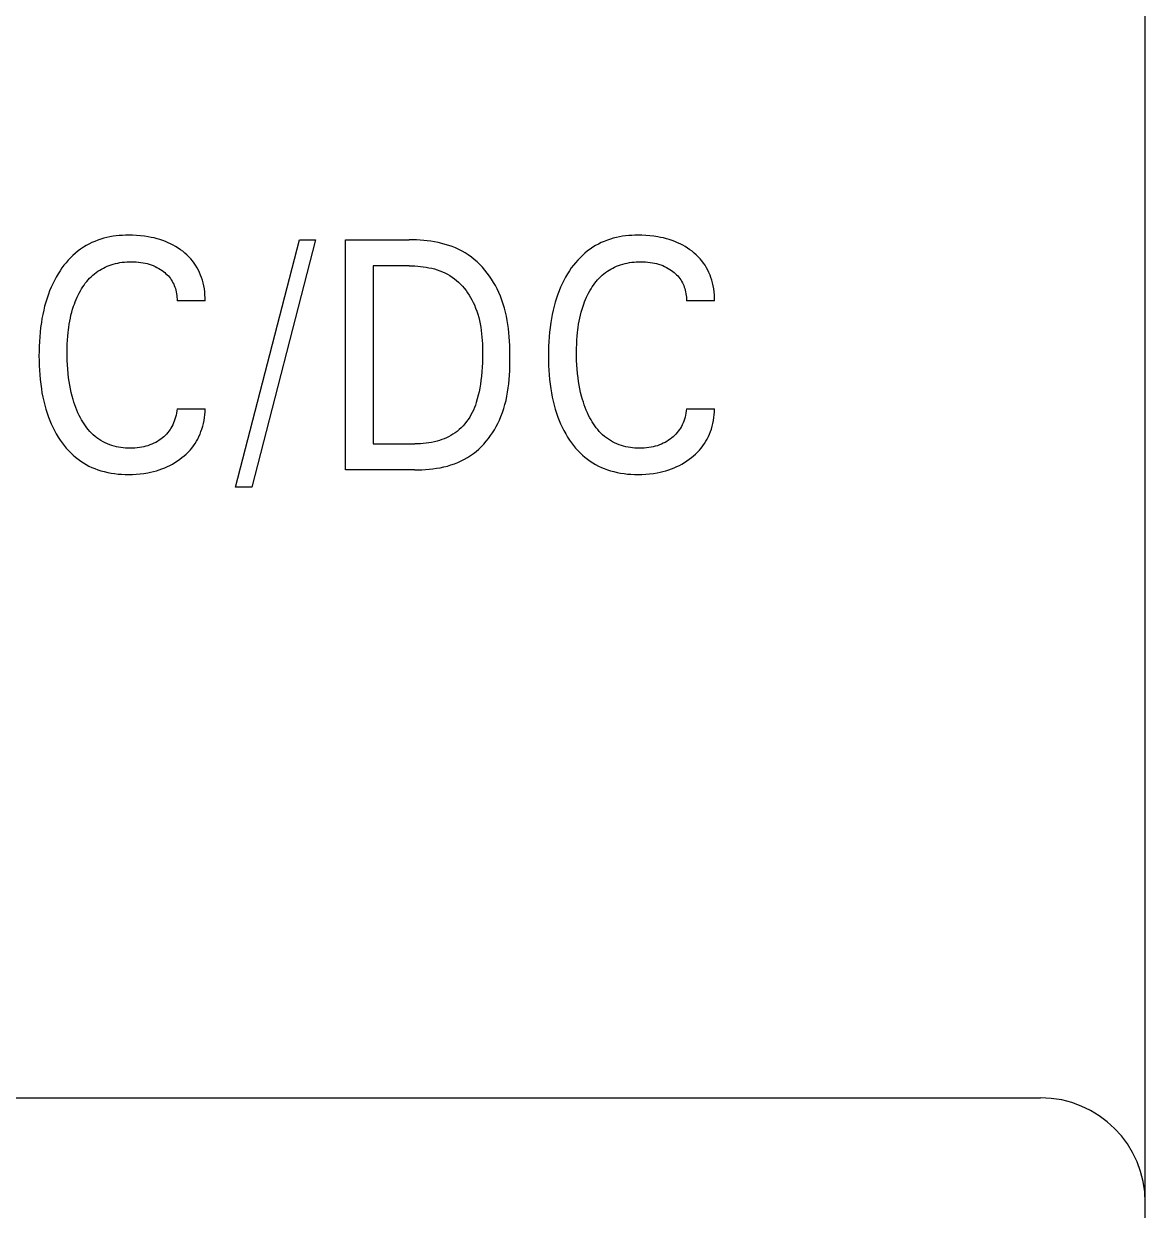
# Model space of a CAD drawing. Extents: x 0 to 420, y 0 to 297.
# Drawn here: x 193.85 to 204.56, y 224.89 to 236.23 of the extents above; entities that cross this region are included whole.
import ezdxf

# ---------------------------------------------------------------- set-up
doc = ezdxf.new("R2010")
doc.units = 0
doc.header["$LTSCALE"] = 23.1
doc.layers.add('10000_FRONT', color=7, linetype='CONTINUOUS')

msp = doc.modelspace()

# ---------------------------------------------------------------- linework, layer by layer
at = {"layer": '10000_FRONT', "color": 7, "linetype": 'CONTINUOUS'}
for p, q in [((204.56, 159.468), (204.56, 247.468)), ((194.554, 234.164), (194.525, 234.153)), ((194.583, 234.174), (194.554, 234.164)), ((194.611, 234.183), (194.583, 234.174)), ((194.64, 234.19), (194.611, 234.183)), ((194.669, 234.196), (194.64, 234.19)), ((194.699, 234.201), (194.669, 234.196)), ((194.728, 234.205), (194.699, 234.201)), ((194.758, 234.208), (194.728, 234.205)), ((194.788, 234.21), (194.758, 234.208)), ((194.818, 234.212), (194.788, 234.21)), ((194.847, 234.212), (194.818, 234.212)), ((194.885, 234.212), (194.847, 234.212)), ((194.923, 234.21), (194.885, 234.212)), ((194.96, 234.207), (194.923, 234.21)), ((194.998, 234.202), (194.96, 234.207)), ((195.035, 234.197), (194.998, 234.202)), ((195.063, 234.191), (195.035, 234.197)), ((195.091, 234.185), (195.063, 234.191)), ((195.119, 234.178), (195.091, 234.185)), ((195.146, 234.17), (195.119, 234.178)), ((195.173, 234.161), (195.146, 234.17)), ((195.2, 234.15), (195.173, 234.161)), ((195.87, 231.803), (196.479, 234.168)), ((196.634, 234.168), (196.025, 231.803)), ((196.479, 234.168), (196.634, 234.168)), ((196.921, 231.968), (196.921, 234.168)), ((196.921, 234.168), (197.528, 234.168)), ((197.562, 234.168), (197.528, 234.168)), ((197.597, 234.167), (197.562, 234.168)), ((197.632, 234.165), (197.597, 234.167)), ((197.667, 234.162), (197.632, 234.165)), ((197.701, 234.159), (197.667, 234.162)), ((197.736, 234.154), (197.701, 234.159)), ((199.421, 234.164), (199.392, 234.153)), ((199.45, 234.174), (199.421, 234.164)), ((199.478, 234.183), (199.45, 234.174)), ((199.507, 234.19), (199.478, 234.183)), ((199.537, 234.196), (199.507, 234.19)), ((199.566, 234.201), (199.537, 234.196)), ((199.595, 234.205), (199.566, 234.201)), ((199.625, 234.208), (199.595, 234.205)), ((199.655, 234.21), (199.625, 234.208)), ((199.685, 234.212), (199.655, 234.21)), ((199.714, 234.212), (199.685, 234.212)), ((199.752, 234.212), (199.714, 234.212)), ((199.79, 234.21), (199.752, 234.212)), ((199.827, 234.207), (199.79, 234.21)), ((199.865, 234.202), (199.827, 234.207)), ((199.902, 234.197), (199.865, 234.202)), ((199.93, 234.191), (199.902, 234.197)), ((199.958, 234.185), (199.93, 234.191)), ((199.986, 234.178), (199.958, 234.185)), ((200.013, 234.17), (199.986, 234.178)), ((200.04, 234.161), (200.013, 234.17)), ((200.067, 234.15), (200.04, 234.161)), ((194.364, 234.061), (194.34, 234.041)), ((194.389, 234.079), (194.364, 234.061)), ((194.415, 234.096), (194.389, 234.079)), ((194.441, 234.112), (194.415, 234.096)), ((194.469, 234.127), (194.441, 234.112)), ((194.496, 234.141), (194.469, 234.127)), ((194.525, 234.153), (194.496, 234.141)), ((195.225, 234.14), (195.2, 234.15)), ((195.249, 234.128), (195.225, 234.14)), ((195.273, 234.116), (195.249, 234.128)), ((195.297, 234.103), (195.273, 234.116)), ((195.32, 234.089), (195.297, 234.103)), ((195.342, 234.073), (195.32, 234.089)), ((195.364, 234.058), (195.342, 234.073)), ((195.384, 234.041), (195.364, 234.058)), ((197.771, 234.148), (197.736, 234.154)), ((197.805, 234.141), (197.771, 234.148)), ((197.839, 234.133), (197.805, 234.141)), ((197.873, 234.124), (197.839, 234.133)), ((197.906, 234.114), (197.873, 234.124)), ((197.939, 234.103), (197.906, 234.114)), ((197.971, 234.09), (197.939, 234.103)), ((198.002, 234.075), (197.971, 234.09)), ((198.033, 234.06), (198.002, 234.075)), ((198.063, 234.043), (198.033, 234.06)), ((198.093, 234.023), (198.063, 234.043)), ((199.231, 234.061), (199.207, 234.041)), ((199.256, 234.079), (199.231, 234.061)), ((199.282, 234.096), (199.256, 234.079)), ((199.309, 234.112), (199.282, 234.096)), ((199.336, 234.127), (199.309, 234.112)), ((199.363, 234.141), (199.336, 234.127)), ((199.392, 234.153), (199.363, 234.141)), ((200.092, 234.14), (200.067, 234.15)), ((200.116, 234.128), (200.092, 234.14)), ((200.141, 234.116), (200.116, 234.128)), ((200.164, 234.103), (200.141, 234.116)), ((200.187, 234.089), (200.164, 234.103)), ((200.21, 234.073), (200.187, 234.089)), ((200.231, 234.058), (200.21, 234.073)), ((200.251, 234.041), (200.231, 234.058)), ((194.25, 233.949), (194.229, 233.924)), ((194.271, 233.974), (194.25, 233.949)), ((194.293, 233.997), (194.271, 233.974)), ((194.316, 234.019), (194.293, 233.997)), ((194.34, 234.041), (194.316, 234.019)), ((194.661, 233.922), (194.68, 233.929)), ((194.68, 233.929), (194.701, 233.936)), ((194.701, 233.936), (194.723, 233.941)), ((194.723, 233.941), (194.744, 233.946)), ((194.744, 233.946), (194.765, 233.95)), ((194.765, 233.95), (194.787, 233.953)), ((194.787, 233.953), (194.809, 233.955)), ((194.809, 233.955), (194.831, 233.957)), ((194.831, 233.957), (194.853, 233.958)), ((194.853, 233.958), (194.874, 233.958)), ((194.874, 233.958), (194.897, 233.958)), ((194.897, 233.958), (194.919, 233.956)), ((194.919, 233.956), (194.941, 233.955)), ((194.941, 233.955), (194.963, 233.952)), ((194.963, 233.952), (194.985, 233.949)), ((194.985, 233.949), (195.005, 233.945)), ((195.005, 233.945), (195.025, 233.94)), ((195.025, 233.94), (195.044, 233.934)), ((195.044, 233.934), (195.063, 233.928)), ((195.404, 234.024), (195.384, 234.041)), ((195.423, 234.005), (195.404, 234.024)), ((195.441, 233.986), (195.423, 234.005)), ((195.458, 233.966), (195.441, 233.986)), ((195.474, 233.945), (195.458, 233.966)), ((195.488, 233.924), (195.474, 233.945)), ((198.122, 234.003), (198.093, 234.023)), ((198.149, 233.98), (198.122, 234.003)), ((198.176, 233.957), (198.149, 233.98)), ((198.202, 233.932), (198.176, 233.957)), ((198.227, 233.906), (198.202, 233.932)), ((199.117, 233.949), (199.097, 233.924)), ((199.138, 233.974), (199.117, 233.949)), ((199.16, 233.997), (199.138, 233.974)), ((199.183, 234.019), (199.16, 233.997)), ((199.207, 234.041), (199.183, 234.019)), ((199.529, 233.922), (199.548, 233.929)), ((199.548, 233.929), (199.568, 233.936)), ((199.568, 233.936), (199.59, 233.941)), ((199.59, 233.941), (199.611, 233.946)), ((199.611, 233.946), (199.633, 233.95)), ((199.633, 233.95), (199.654, 233.953)), ((199.654, 233.953), (199.676, 233.955)), ((199.676, 233.955), (199.698, 233.957)), ((199.698, 233.957), (199.72, 233.958)), ((199.72, 233.958), (199.742, 233.958)), ((199.742, 233.958), (199.764, 233.958)), ((199.764, 233.958), (199.786, 233.956)), ((199.786, 233.956), (199.808, 233.955)), ((199.808, 233.955), (199.83, 233.952)), ((199.83, 233.952), (199.852, 233.949)), ((199.852, 233.949), (199.872, 233.945)), ((199.872, 233.945), (199.892, 233.94)), ((199.892, 233.94), (199.911, 233.934)), ((199.911, 233.934), (199.931, 233.928)), ((200.271, 234.024), (200.251, 234.041)), ((200.29, 234.005), (200.271, 234.024)), ((200.308, 233.986), (200.29, 234.005)), ((200.325, 233.966), (200.308, 233.986)), ((200.341, 233.945), (200.325, 233.966)), ((200.355, 233.924), (200.341, 233.945)), ((194.173, 233.842), (194.155, 233.811)), ((194.192, 233.872), (194.173, 233.842)), ((194.21, 233.899), (194.192, 233.872)), ((194.229, 233.924), (194.21, 233.899)), ((194.49, 233.815), (194.506, 233.829)), ((194.506, 233.829), (194.522, 233.843)), ((194.522, 233.843), (194.538, 233.855)), ((194.538, 233.855), (194.554, 233.867)), ((194.554, 233.867), (194.571, 233.878)), ((194.571, 233.878), (194.588, 233.888)), ((194.588, 233.888), (194.606, 233.898)), ((194.606, 233.898), (194.624, 233.907)), ((194.624, 233.907), (194.643, 233.915)), ((194.643, 233.915), (194.661, 233.922)), ((195.063, 233.928), (195.082, 233.921)), ((195.082, 233.921), (195.1, 233.913)), ((195.1, 233.913), (195.118, 233.904)), ((195.118, 233.904), (195.135, 233.895)), ((195.135, 233.895), (195.151, 233.885)), ((195.151, 233.885), (195.167, 233.874)), ((195.167, 233.874), (195.18, 233.864)), ((195.18, 233.864), (195.192, 233.854)), ((195.192, 233.854), (195.204, 233.844)), ((195.204, 233.844), (195.216, 233.833)), ((195.216, 233.833), (195.227, 233.822)), ((195.227, 233.822), (195.237, 233.81)), ((195.502, 233.901), (195.488, 233.924)), ((195.514, 233.879), (195.502, 233.901)), ((195.525, 233.855), (195.514, 233.879)), ((195.535, 233.831), (195.525, 233.855)), ((195.544, 233.807), (195.535, 233.831)), ((197.183, 233.919), (197.183, 232.218)), ((197.528, 233.919), (197.183, 233.919)), ((197.528, 233.919), (197.555, 233.919)), ((197.555, 233.919), (197.582, 233.918)), ((197.582, 233.918), (197.609, 233.916)), ((197.609, 233.916), (197.636, 233.914)), ((197.636, 233.914), (197.663, 233.91)), ((197.663, 233.91), (197.69, 233.906)), ((197.69, 233.906), (197.717, 233.901)), ((197.717, 233.901), (197.743, 233.896)), ((197.743, 233.896), (197.769, 233.889)), ((197.769, 233.889), (197.795, 233.881)), ((197.795, 233.881), (197.821, 233.872)), ((197.821, 233.872), (197.846, 233.862)), ((197.846, 233.862), (197.87, 233.851)), ((197.87, 233.851), (197.894, 233.839)), ((197.894, 233.839), (197.917, 233.826)), ((197.917, 233.826), (197.939, 233.811)), ((198.251, 233.879), (198.227, 233.906)), ((198.273, 233.85), (198.251, 233.879)), ((198.295, 233.821), (198.273, 233.85)), ((198.315, 233.791), (198.295, 233.821)), ((199.04, 233.842), (199.022, 233.811)), ((199.059, 233.872), (199.04, 233.842)), ((199.077, 233.899), (199.059, 233.872)), ((199.097, 233.924), (199.077, 233.899)), ((199.357, 233.815), (199.373, 233.829)), ((199.373, 233.829), (199.389, 233.843)), ((199.389, 233.843), (199.405, 233.855)), ((199.405, 233.855), (199.421, 233.867)), ((199.421, 233.867), (199.438, 233.878)), ((199.438, 233.878), (199.455, 233.888)), ((199.455, 233.888), (199.473, 233.898)), ((199.473, 233.898), (199.491, 233.907)), ((199.491, 233.907), (199.51, 233.915)), ((199.51, 233.915), (199.529, 233.922)), ((199.931, 233.928), (199.95, 233.921)), ((199.95, 233.921), (199.967, 233.913)), ((199.967, 233.913), (199.985, 233.904)), ((199.985, 233.904), (200.002, 233.895)), ((200.002, 233.895), (200.018, 233.885)), ((200.018, 233.885), (200.035, 233.874)), ((200.035, 233.874), (200.047, 233.864)), ((200.047, 233.864), (200.06, 233.854)), ((200.06, 233.854), (200.071, 233.844)), ((200.071, 233.844), (200.083, 233.833)), ((200.083, 233.833), (200.094, 233.822)), ((200.094, 233.822), (200.104, 233.81)), ((200.369, 233.901), (200.355, 233.924)), ((200.381, 233.879), (200.369, 233.901)), ((200.392, 233.855), (200.381, 233.879)), ((200.402, 233.831), (200.392, 233.855)), ((200.411, 233.807), (200.402, 233.831)), ((194.107, 233.714), (194.093, 233.681)), ((194.122, 233.747), (194.107, 233.714)), ((194.138, 233.779), (194.122, 233.747)), ((194.155, 233.811), (194.138, 233.779)), ((194.398, 233.699), (194.41, 233.717)), ((194.41, 233.717), (194.422, 233.734)), ((194.422, 233.734), (194.434, 233.752)), ((194.434, 233.752), (194.447, 233.768)), ((194.447, 233.768), (194.461, 233.784)), ((194.461, 233.784), (194.475, 233.8)), ((194.475, 233.8), (194.49, 233.815)), ((195.237, 233.81), (195.247, 233.797)), ((195.247, 233.797), (195.255, 233.785)), ((195.255, 233.785), (195.263, 233.772)), ((195.263, 233.772), (195.271, 233.758)), ((195.271, 233.758), (195.278, 233.744)), ((195.278, 233.744), (195.284, 233.73)), ((195.284, 233.73), (195.289, 233.716)), ((195.289, 233.716), (195.294, 233.701)), ((195.552, 233.782), (195.544, 233.807)), ((195.56, 233.755), (195.552, 233.782)), ((195.566, 233.727), (195.56, 233.755)), ((195.571, 233.699), (195.566, 233.727)), ((197.939, 233.811), (197.96, 233.796)), ((197.96, 233.796), (197.981, 233.779)), ((197.981, 233.779), (198, 233.762)), ((198, 233.762), (198.019, 233.743)), ((198.019, 233.743), (198.037, 233.724)), ((198.037, 233.724), (198.054, 233.704)), ((198.054, 233.704), (198.071, 233.683)), ((198.334, 233.761), (198.315, 233.791)), ((198.352, 233.73), (198.334, 233.761)), ((198.368, 233.698), (198.352, 233.73)), ((198.974, 233.714), (198.96, 233.681)), ((198.989, 233.747), (198.974, 233.714)), ((199.005, 233.779), (198.989, 233.747)), ((199.022, 233.811), (199.005, 233.779)), ((199.265, 233.699), (199.277, 233.717)), ((199.277, 233.717), (199.289, 233.734)), ((199.289, 233.734), (199.301, 233.752)), ((199.301, 233.752), (199.314, 233.768)), ((199.314, 233.768), (199.328, 233.784)), ((199.328, 233.784), (199.342, 233.8)), ((199.342, 233.8), (199.357, 233.815)), ((200.104, 233.81), (200.114, 233.797)), ((200.114, 233.797), (200.122, 233.785)), ((200.122, 233.785), (200.13, 233.772)), ((200.13, 233.772), (200.138, 233.758)), ((200.138, 233.758), (200.145, 233.744)), ((200.145, 233.744), (200.151, 233.73)), ((200.151, 233.73), (200.156, 233.716)), ((200.156, 233.716), (200.161, 233.701)), ((200.419, 233.782), (200.411, 233.807)), ((200.427, 233.755), (200.419, 233.782)), ((200.433, 233.727), (200.427, 233.755)), ((200.438, 233.699), (200.433, 233.727)), ((194.068, 233.609), (194.056, 233.571)), ((194.081, 233.647), (194.068, 233.609)), ((194.093, 233.681), (194.081, 233.647)), ((194.337, 233.575), (194.346, 233.597)), ((194.346, 233.597), (194.355, 233.618)), ((194.355, 233.618), (194.365, 233.639)), ((194.365, 233.639), (194.375, 233.659)), ((194.375, 233.659), (194.387, 233.679)), ((194.387, 233.679), (194.398, 233.699)), ((195.294, 233.701), (195.299, 233.685)), ((195.299, 233.685), (195.302, 233.669)), ((195.302, 233.669), (195.305, 233.652)), ((195.305, 233.652), (195.308, 233.635)), ((195.308, 233.635), (195.309, 233.619)), ((195.309, 233.619), (195.31, 233.602)), ((195.31, 233.602), (195.31, 233.585)), ((195.575, 233.67), (195.571, 233.699)), ((195.577, 233.642), (195.575, 233.67)), ((195.578, 233.614), (195.577, 233.642)), ((195.578, 233.585), (195.578, 233.614)), ((198.071, 233.683), (198.086, 233.661)), ((198.086, 233.661), (198.101, 233.639)), ((198.101, 233.639), (198.115, 233.616)), ((198.115, 233.616), (198.128, 233.593)), ((198.128, 233.593), (198.14, 233.569)), ((198.384, 233.665), (198.368, 233.698)), ((198.4, 233.628), (198.384, 233.665)), ((198.414, 233.591), (198.4, 233.628)), ((198.427, 233.553), (198.414, 233.591)), ((198.935, 233.609), (198.923, 233.571)), ((198.948, 233.647), (198.935, 233.609)), ((198.96, 233.681), (198.948, 233.647)), ((199.204, 233.575), (199.213, 233.597)), ((199.213, 233.597), (199.222, 233.618)), ((199.222, 233.618), (199.232, 233.639)), ((199.232, 233.639), (199.242, 233.659)), ((199.242, 233.659), (199.254, 233.679)), ((199.254, 233.679), (199.265, 233.699)), ((200.161, 233.701), (200.166, 233.685)), ((200.166, 233.685), (200.169, 233.669)), ((200.169, 233.669), (200.172, 233.652)), ((200.172, 233.652), (200.175, 233.635)), ((200.175, 233.635), (200.176, 233.619)), ((200.176, 233.619), (200.177, 233.602)), ((200.177, 233.602), (200.177, 233.585)), ((200.442, 233.67), (200.438, 233.699)), ((200.444, 233.642), (200.442, 233.67)), ((200.446, 233.614), (200.444, 233.642)), ((200.446, 233.585), (200.446, 233.614)), ((194.036, 233.494), (194.028, 233.455)), ((194.045, 233.533), (194.036, 233.494)), ((194.056, 233.571), (194.045, 233.533)), ((194.297, 233.447), (194.304, 233.475)), ((194.304, 233.475), (194.313, 233.504)), ((194.313, 233.504), (194.321, 233.532)), ((194.321, 233.532), (194.329, 233.554)), ((194.329, 233.554), (194.337, 233.575)), ((195.578, 233.585), (195.31, 233.585)), ((198.14, 233.569), (198.151, 233.545)), ((198.151, 233.545), (198.163, 233.516)), ((198.163, 233.516), (198.174, 233.486)), ((198.174, 233.486), (198.184, 233.456)), ((198.438, 233.515), (198.427, 233.553)), ((198.448, 233.476), (198.438, 233.515)), ((198.457, 233.438), (198.448, 233.476)), ((198.903, 233.494), (198.895, 233.455)), ((198.912, 233.533), (198.903, 233.494)), ((198.923, 233.571), (198.912, 233.533)), ((199.164, 233.447), (199.172, 233.475)), ((199.172, 233.475), (199.18, 233.504)), ((199.18, 233.504), (199.189, 233.532)), ((199.189, 233.532), (199.196, 233.554)), ((199.196, 233.554), (199.204, 233.575)), ((200.446, 233.585), (200.177, 233.585)), ((194.014, 233.376), (194.007, 233.331)), ((194.02, 233.415), (194.014, 233.376)), ((194.028, 233.455), (194.02, 233.415)), ((194.28, 233.36), (194.285, 233.389)), ((194.285, 233.389), (194.291, 233.418)), ((194.291, 233.418), (194.297, 233.447)), ((198.184, 233.456), (198.193, 233.426)), ((198.193, 233.426), (198.2, 233.395)), ((198.2, 233.395), (198.207, 233.364)), ((198.207, 233.364), (198.212, 233.332)), ((198.464, 233.398), (198.457, 233.438)), ((198.471, 233.359), (198.464, 233.398)), ((198.881, 233.376), (198.875, 233.331)), ((198.887, 233.415), (198.881, 233.376)), ((198.895, 233.455), (198.887, 233.415)), ((199.147, 233.36), (199.152, 233.389)), ((199.152, 233.389), (199.158, 233.418)), ((199.158, 233.418), (199.164, 233.447)), ((194.002, 233.286), (193.998, 233.24)), ((194.007, 233.331), (194.002, 233.286)), ((194.266, 233.246), (194.27, 233.283)), ((194.27, 233.283), (194.272, 233.307)), ((194.272, 233.307), (194.275, 233.33)), ((194.275, 233.33), (194.28, 233.36)), ((198.212, 233.332), (198.217, 233.301)), ((198.217, 233.301), (198.22, 233.269)), ((198.22, 233.269), (198.223, 233.238)), ((198.476, 233.319), (198.471, 233.359)), ((198.48, 233.279), (198.476, 233.319)), ((198.484, 233.239), (198.48, 233.279)), ((198.869, 233.286), (198.865, 233.24)), ((198.875, 233.331), (198.869, 233.286)), ((199.133, 233.246), (199.137, 233.283)), ((199.137, 233.283), (199.139, 233.307)), ((199.139, 233.307), (199.142, 233.33)), ((199.142, 233.33), (199.147, 233.36)), ((193.993, 233.149), (193.992, 233.104)), ((193.995, 233.195), (193.993, 233.149)), ((193.998, 233.24), (193.995, 233.195)), ((194.26, 233.132), (194.261, 233.17)), ((194.261, 233.17), (194.263, 233.208)), ((194.263, 233.208), (194.266, 233.246)), ((198.223, 233.238), (198.226, 233.206)), ((198.226, 233.206), (198.227, 233.174)), ((198.227, 233.174), (198.228, 233.142)), ((198.228, 233.142), (198.229, 233.11)), ((198.487, 233.199), (198.484, 233.239)), ((198.489, 233.158), (198.487, 233.199)), ((198.49, 233.118), (198.489, 233.158)), ((198.86, 233.149), (198.859, 233.104)), ((198.862, 233.195), (198.86, 233.149)), ((198.865, 233.24), (198.862, 233.195)), ((199.127, 233.132), (199.129, 233.17)), ((199.129, 233.17), (199.13, 233.208)), ((199.13, 233.208), (199.133, 233.246)), ((193.992, 233.104), (193.991, 233.058)), ((193.991, 233.058), (193.992, 233.013)), ((194.26, 233.094), (194.26, 233.132)), ((194.26, 233.053), (194.26, 233.094)), ((194.261, 233.013), (194.26, 233.053)), ((198.229, 233.035), (198.228, 232.993)), ((198.229, 233.11), (198.229, 233.079)), ((198.229, 233.079), (198.229, 233.035)), ((198.491, 233.077), (198.49, 233.118)), ((198.491, 233.036), (198.491, 233.077)), ((198.491, 232.996), (198.491, 233.036)), ((198.859, 233.104), (198.858, 233.058)), ((198.858, 233.058), (198.859, 233.013)), ((199.127, 233.094), (199.127, 233.132)), ((199.127, 233.053), (199.127, 233.094)), ((199.128, 233.013), (199.127, 233.053)), ((193.992, 233.013), (193.993, 232.968)), ((193.993, 232.968), (193.995, 232.923)), ((193.995, 232.923), (193.998, 232.878)), ((194.263, 232.972), (194.261, 233.013)), ((194.266, 232.931), (194.263, 232.972)), ((194.27, 232.891), (194.266, 232.931)), ((198.226, 232.95), (198.223, 232.907)), ((198.228, 232.993), (198.226, 232.95)), ((198.486, 232.873), (198.488, 232.914)), ((198.488, 232.914), (198.49, 232.955)), ((198.49, 232.955), (198.491, 232.996)), ((198.859, 233.013), (198.86, 232.968)), ((198.86, 232.968), (198.862, 232.923)), ((198.862, 232.923), (198.865, 232.878)), ((199.13, 232.972), (199.128, 233.013)), ((199.133, 232.931), (199.13, 232.972)), ((199.137, 232.891), (199.133, 232.931)), ((193.998, 232.878), (194.002, 232.833)), ((194.002, 232.833), (194.008, 232.788)), ((194.274, 232.85), (194.27, 232.891)), ((194.279, 232.815), (194.274, 232.85)), ((194.285, 232.78), (194.279, 232.815)), ((198.214, 232.822), (198.209, 232.787)), ((198.219, 232.864), (198.214, 232.822)), ((198.223, 232.907), (198.219, 232.864)), ((198.479, 232.792), (198.483, 232.833)), ((198.483, 232.833), (198.486, 232.873)), ((198.865, 232.878), (198.869, 232.833)), ((198.869, 232.833), (198.875, 232.788)), ((199.141, 232.85), (199.137, 232.891)), ((199.146, 232.815), (199.141, 232.85)), ((199.152, 232.78), (199.146, 232.815)), ((194.008, 232.788), (194.014, 232.743)), ((194.014, 232.743), (194.02, 232.704)), ((194.02, 232.704), (194.028, 232.665)), ((194.291, 232.745), (194.285, 232.78)), ((194.299, 232.71), (194.291, 232.745)), ((194.307, 232.675), (194.299, 232.71)), ((198.188, 232.682), (198.179, 232.647)), ((198.196, 232.716), (198.188, 232.682)), ((198.203, 232.751), (198.196, 232.716)), ((198.209, 232.787), (198.203, 232.751)), ((198.461, 232.673), (198.468, 232.712)), ((198.468, 232.712), (198.474, 232.752)), ((198.474, 232.752), (198.479, 232.792)), ((198.875, 232.788), (198.881, 232.743)), ((198.881, 232.743), (198.887, 232.704)), ((198.887, 232.704), (198.895, 232.665)), ((199.158, 232.745), (199.152, 232.78)), ((199.166, 232.71), (199.158, 232.745)), ((199.174, 232.675), (199.166, 232.71)), ((194.028, 232.665), (194.036, 232.626)), ((194.036, 232.626), (194.046, 232.588)), ((194.046, 232.588), (194.056, 232.549)), ((194.317, 232.641), (194.307, 232.675)), ((194.325, 232.615), (194.317, 232.641)), ((194.333, 232.59), (194.325, 232.615)), ((194.343, 232.564), (194.333, 232.59)), ((198.16, 232.589), (198.151, 232.565)), ((198.168, 232.613), (198.16, 232.589)), ((198.179, 232.647), (198.168, 232.613)), ((198.432, 232.556), (198.443, 232.595)), ((198.443, 232.595), (198.453, 232.633)), ((198.453, 232.633), (198.461, 232.673)), ((198.895, 232.665), (198.903, 232.626)), ((198.903, 232.626), (198.913, 232.588)), ((198.913, 232.588), (198.923, 232.549)), ((199.184, 232.641), (199.174, 232.675)), ((199.192, 232.615), (199.184, 232.641)), ((199.2, 232.59), (199.192, 232.615)), ((199.21, 232.564), (199.2, 232.59)), ((194.056, 232.549), (194.068, 232.512)), ((194.068, 232.512), (194.081, 232.474)), ((194.081, 232.474), (194.094, 232.441)), ((194.353, 232.539), (194.343, 232.564)), ((194.363, 232.514), (194.353, 232.539)), ((194.375, 232.49), (194.363, 232.514)), ((194.387, 232.466), (194.375, 232.49)), ((194.398, 232.446), (194.387, 232.466)), ((195.296, 232.473), (195.29, 232.454)), ((195.301, 232.493), (195.296, 232.473)), ((195.304, 232.512), (195.301, 232.493)), ((195.308, 232.532), (195.304, 232.512)), ((195.31, 232.552), (195.308, 232.532)), ((195.31, 232.552), (195.578, 232.552)), ((195.568, 232.441), (195.573, 232.468)), ((195.573, 232.468), (195.576, 232.496)), ((195.576, 232.496), (195.578, 232.524)), ((195.578, 232.524), (195.578, 232.552)), ((198.106, 232.473), (198.092, 232.452)), ((198.118, 232.495), (198.106, 232.473)), ((198.13, 232.518), (198.118, 232.495)), ((198.141, 232.541), (198.13, 232.518)), ((198.151, 232.565), (198.141, 232.541)), ((198.39, 232.443), (198.405, 232.48)), ((198.405, 232.48), (198.42, 232.518)), ((198.42, 232.518), (198.432, 232.556)), ((198.923, 232.549), (198.935, 232.512)), ((198.935, 232.512), (198.948, 232.474)), ((198.948, 232.474), (198.961, 232.441)), ((199.22, 232.539), (199.21, 232.564)), ((199.231, 232.514), (199.22, 232.539)), ((199.242, 232.49), (199.231, 232.514)), ((199.255, 232.466), (199.242, 232.49)), ((199.265, 232.446), (199.255, 232.466)), ((200.163, 232.473), (200.157, 232.454)), ((200.168, 232.493), (200.163, 232.473)), ((200.172, 232.512), (200.168, 232.493)), ((200.175, 232.532), (200.172, 232.512)), ((200.177, 232.552), (200.175, 232.532)), ((200.177, 232.552), (200.446, 232.552)), ((200.435, 232.441), (200.44, 232.468)), ((200.44, 232.468), (200.443, 232.496)), ((200.443, 232.496), (200.445, 232.524)), ((200.445, 232.524), (200.446, 232.552)), ((194.094, 232.441), (194.108, 232.408)), ((194.108, 232.408), (194.123, 232.376)), ((194.123, 232.376), (194.139, 232.344)), ((194.139, 232.344), (194.156, 232.313)), ((194.41, 232.427), (194.398, 232.446)), ((194.422, 232.408), (194.41, 232.427)), ((194.435, 232.389), (194.422, 232.408)), ((194.448, 232.371), (194.435, 232.389)), ((194.462, 232.354), (194.448, 232.371)), ((194.477, 232.337), (194.462, 232.354)), ((195.243, 232.354), (195.232, 232.339)), ((195.252, 232.369), (195.243, 232.354)), ((195.261, 232.385), (195.252, 232.369)), ((195.27, 232.401), (195.261, 232.385)), ((195.277, 232.418), (195.27, 232.401)), ((195.284, 232.435), (195.277, 232.418)), ((195.29, 232.454), (195.284, 232.435)), ((195.539, 232.335), (195.548, 232.359)), ((195.548, 232.359), (195.556, 232.386)), ((195.556, 232.386), (195.563, 232.413)), ((195.563, 232.413), (195.568, 232.441)), ((198.007, 232.354), (197.987, 232.337)), ((198.026, 232.372), (198.007, 232.354)), ((198.044, 232.39), (198.026, 232.372)), ((198.061, 232.41), (198.044, 232.39)), ((198.077, 232.431), (198.061, 232.41)), ((198.092, 232.452), (198.077, 232.431)), ((198.324, 232.324), (198.342, 232.353)), ((198.342, 232.353), (198.359, 232.382)), ((198.359, 232.382), (198.375, 232.413)), ((198.375, 232.413), (198.39, 232.443)), ((198.961, 232.441), (198.975, 232.408)), ((198.975, 232.408), (198.99, 232.376)), ((198.99, 232.376), (199.006, 232.344)), ((199.006, 232.344), (199.023, 232.313)), ((199.277, 232.427), (199.265, 232.446)), ((199.289, 232.408), (199.277, 232.427)), ((199.302, 232.389), (199.289, 232.408)), ((199.315, 232.371), (199.302, 232.389)), ((199.33, 232.354), (199.315, 232.371)), ((199.344, 232.337), (199.33, 232.354)), ((200.11, 232.354), (200.099, 232.339)), ((200.119, 232.369), (200.11, 232.354)), ((200.128, 232.385), (200.119, 232.369)), ((200.137, 232.401), (200.128, 232.385)), ((200.144, 232.418), (200.137, 232.401)), ((200.151, 232.435), (200.144, 232.418)), ((200.157, 232.454), (200.151, 232.435)), ((200.406, 232.335), (200.415, 232.359)), ((200.415, 232.359), (200.423, 232.386)), ((200.423, 232.386), (200.43, 232.413)), ((200.43, 232.413), (200.435, 232.441)), ((194.156, 232.313), (194.174, 232.282)), ((194.174, 232.282), (194.194, 232.252)), ((194.194, 232.252), (194.212, 232.227)), ((194.493, 232.32), (194.477, 232.337)), ((194.509, 232.305), (194.493, 232.32)), ((194.527, 232.289), (194.509, 232.305)), ((194.545, 232.275), (194.527, 232.289)), ((194.564, 232.261), (194.545, 232.275)), ((194.583, 232.249), (194.564, 232.261)), ((194.604, 232.237), (194.583, 232.249)), ((194.624, 232.226), (194.604, 232.237)), ((195.106, 232.232), (195.088, 232.223)), ((195.123, 232.241), (195.106, 232.232)), ((195.139, 232.252), (195.123, 232.241)), ((195.155, 232.263), (195.139, 232.252)), ((195.17, 232.274), (195.155, 232.263)), ((195.183, 232.286), (195.17, 232.274)), ((195.196, 232.298), (195.183, 232.286)), ((195.209, 232.311), (195.196, 232.298)), ((195.221, 232.325), (195.209, 232.311)), ((195.232, 232.339), (195.221, 232.325)), ((195.482, 232.22), (195.495, 232.242)), ((195.495, 232.242), (195.508, 232.264)), ((195.508, 232.264), (195.519, 232.287)), ((195.519, 232.287), (195.53, 232.311)), ((195.53, 232.311), (195.539, 232.335)), ((197.742, 232.232), (197.716, 232.227)), ((197.769, 232.237), (197.742, 232.232)), ((197.795, 232.244), (197.769, 232.237)), ((197.818, 232.25), (197.795, 232.244)), ((197.84, 232.258), (197.818, 232.25)), ((197.862, 232.266), (197.84, 232.258)), ((197.884, 232.276), (197.862, 232.266)), ((197.905, 232.286), (197.884, 232.276)), ((197.926, 232.297), (197.905, 232.286)), ((197.946, 232.309), (197.926, 232.297)), ((197.966, 232.322), (197.946, 232.309)), ((197.987, 232.337), (197.966, 232.322)), ((198.241, 232.216), (198.263, 232.242)), ((198.263, 232.242), (198.285, 232.268)), ((198.285, 232.268), (198.305, 232.296)), ((198.305, 232.296), (198.324, 232.324)), ((199.023, 232.313), (199.041, 232.282)), ((199.041, 232.282), (199.061, 232.252)), ((199.061, 232.252), (199.079, 232.227)), ((199.36, 232.32), (199.344, 232.337)), ((199.376, 232.305), (199.36, 232.32)), ((199.394, 232.289), (199.376, 232.305)), ((199.412, 232.275), (199.394, 232.289)), ((199.431, 232.261), (199.412, 232.275)), ((199.45, 232.249), (199.431, 232.261)), ((199.471, 232.237), (199.45, 232.249)), ((199.491, 232.226), (199.471, 232.237)), ((199.973, 232.232), (199.955, 232.223)), ((199.99, 232.241), (199.973, 232.232)), ((200.006, 232.252), (199.99, 232.241)), ((200.022, 232.263), (200.006, 232.252)), ((200.037, 232.274), (200.022, 232.263)), ((200.05, 232.286), (200.037, 232.274)), ((200.064, 232.298), (200.05, 232.286)), ((200.076, 232.311), (200.064, 232.298)), ((200.088, 232.325), (200.076, 232.311)), ((200.099, 232.339), (200.088, 232.325)), ((200.349, 232.22), (200.362, 232.242)), ((200.362, 232.242), (200.375, 232.264)), ((200.375, 232.264), (200.386, 232.287)), ((200.386, 232.287), (200.397, 232.311)), ((200.397, 232.311), (200.406, 232.335)), ((194.212, 232.227), (194.231, 232.202)), ((194.231, 232.202), (194.251, 232.177)), ((194.251, 232.177), (194.272, 232.154)), ((194.272, 232.154), (194.294, 232.132)), ((194.294, 232.132), (194.317, 232.11)), ((194.646, 232.217), (194.624, 232.226)), ((194.667, 232.208), (194.646, 232.217)), ((194.688, 232.201), (194.667, 232.208)), ((194.709, 232.195), (194.688, 232.201)), ((194.731, 232.19), (194.709, 232.195)), ((194.752, 232.185), (194.731, 232.19)), ((194.774, 232.182), (194.752, 232.185)), ((194.796, 232.179), (194.774, 232.182)), ((194.818, 232.177), (194.796, 232.179)), ((194.84, 232.176), (194.818, 232.177)), ((194.862, 232.176), (194.84, 232.176)), ((194.884, 232.176), (194.862, 232.176)), ((194.907, 232.177), (194.884, 232.176)), ((194.929, 232.179), (194.907, 232.177)), ((194.951, 232.182), (194.929, 232.179)), ((194.973, 232.185), (194.951, 232.182)), ((194.993, 232.19), (194.973, 232.185)), ((195.012, 232.195), (194.993, 232.19)), ((195.032, 232.2), (195.012, 232.195)), ((195.051, 232.207), (195.032, 232.2)), ((195.07, 232.215), (195.051, 232.207)), ((195.088, 232.223), (195.07, 232.215)), ((195.377, 232.103), (195.397, 232.12)), ((195.397, 232.12), (195.416, 232.139)), ((195.416, 232.139), (195.434, 232.158)), ((195.434, 232.158), (195.451, 232.178)), ((195.451, 232.178), (195.467, 232.199)), ((195.467, 232.199), (195.482, 232.22)), ((197.183, 232.218), (197.581, 232.218)), ((197.608, 232.218), (197.581, 232.218)), ((197.635, 232.219), (197.608, 232.218)), ((197.662, 232.221), (197.635, 232.219)), ((197.689, 232.224), (197.662, 232.221)), ((197.716, 232.227), (197.689, 232.224)), ((198.114, 232.105), (198.141, 232.125)), ((198.141, 232.125), (198.168, 232.146)), ((198.168, 232.146), (198.193, 232.168)), ((198.193, 232.168), (198.218, 232.192)), ((198.218, 232.192), (198.241, 232.216)), ((199.079, 232.227), (199.098, 232.202)), ((199.098, 232.202), (199.118, 232.177)), ((199.118, 232.177), (199.139, 232.154)), ((199.139, 232.154), (199.161, 232.132)), ((199.161, 232.132), (199.184, 232.11)), ((199.513, 232.217), (199.491, 232.226)), ((199.534, 232.208), (199.513, 232.217)), ((199.555, 232.201), (199.534, 232.208)), ((199.576, 232.195), (199.555, 232.201)), ((199.598, 232.19), (199.576, 232.195)), ((199.619, 232.185), (199.598, 232.19)), ((199.641, 232.182), (199.619, 232.185)), ((199.663, 232.179), (199.641, 232.182)), ((199.685, 232.177), (199.663, 232.179)), ((199.707, 232.176), (199.685, 232.177)), ((199.729, 232.176), (199.707, 232.176)), ((199.752, 232.176), (199.729, 232.176)), ((199.774, 232.177), (199.752, 232.176)), ((199.796, 232.179), (199.774, 232.177)), ((199.818, 232.182), (199.796, 232.179)), ((199.84, 232.185), (199.818, 232.182)), ((199.86, 232.19), (199.84, 232.185)), ((199.879, 232.195), (199.86, 232.19)), ((199.899, 232.2), (199.879, 232.195)), ((199.918, 232.207), (199.899, 232.2)), ((199.937, 232.215), (199.918, 232.207)), ((199.955, 232.223), (199.937, 232.215)), ((200.244, 232.103), (200.264, 232.12)), ((200.264, 232.12), (200.283, 232.139)), ((200.283, 232.139), (200.301, 232.158)), ((200.301, 232.158), (200.318, 232.178)), ((200.318, 232.178), (200.334, 232.199)), ((200.334, 232.199), (200.349, 232.22)), ((194.317, 232.11), (194.34, 232.09)), ((194.34, 232.09), (194.365, 232.07)), ((194.365, 232.07), (194.39, 232.053)), ((194.39, 232.053), (194.416, 232.036)), ((194.416, 232.036), (194.442, 232.021)), ((194.442, 232.021), (194.469, 232.006)), ((194.469, 232.006), (194.497, 231.993)), ((195.218, 232), (195.242, 232.012)), ((195.242, 232.012), (195.267, 232.025)), ((195.267, 232.025), (195.29, 232.039)), ((195.29, 232.039), (195.313, 232.054)), ((195.313, 232.054), (195.336, 232.07)), ((195.336, 232.07), (195.357, 232.086)), ((195.357, 232.086), (195.377, 232.103)), ((197.859, 231.998), (197.893, 232.006)), ((197.893, 232.006), (197.927, 232.016)), ((197.927, 232.016), (197.96, 232.027)), ((197.96, 232.027), (197.993, 232.04)), ((197.993, 232.04), (198.024, 232.054)), ((198.024, 232.054), (198.056, 232.07)), ((198.056, 232.07), (198.086, 232.087)), ((198.086, 232.087), (198.114, 232.105)), ((199.184, 232.11), (199.207, 232.09)), ((199.207, 232.09), (199.232, 232.07)), ((199.232, 232.07), (199.257, 232.053)), ((199.257, 232.053), (199.283, 232.036)), ((199.283, 232.036), (199.309, 232.021)), ((199.309, 232.021), (199.336, 232.006)), ((199.336, 232.006), (199.364, 231.993)), ((200.085, 232), (200.109, 232.012)), ((200.109, 232.012), (200.134, 232.025)), ((200.134, 232.025), (200.157, 232.039)), ((200.157, 232.039), (200.18, 232.054)), ((200.18, 232.054), (200.203, 232.07)), ((200.203, 232.07), (200.224, 232.086)), ((200.224, 232.086), (200.244, 232.103)), ((194.497, 231.993), (194.525, 231.981)), ((194.525, 231.981), (194.554, 231.971)), ((194.554, 231.971), (194.583, 231.961)), ((194.583, 231.961), (194.615, 231.952)), ((194.615, 231.952), (194.648, 231.945)), ((194.648, 231.945), (194.681, 231.938)), ((194.681, 231.938), (194.714, 231.933)), ((194.714, 231.933), (194.747, 231.929)), ((194.747, 231.929), (194.78, 231.927)), ((194.78, 231.927), (194.814, 231.925)), ((194.814, 231.925), (194.847, 231.925)), ((194.847, 231.925), (194.884, 231.925)), ((194.884, 231.925), (194.921, 231.927)), ((194.921, 231.927), (194.957, 231.93)), ((194.957, 231.93), (194.994, 231.935)), ((194.994, 231.935), (195.03, 231.941)), ((195.03, 231.941), (195.058, 231.947)), ((195.058, 231.947), (195.085, 231.953)), ((195.085, 231.953), (195.113, 231.961)), ((195.113, 231.961), (195.14, 231.969)), ((195.14, 231.969), (195.166, 231.979)), ((195.166, 231.979), (195.193, 231.989)), ((195.193, 231.989), (195.218, 232)), ((197.579, 231.968), (196.921, 231.968)), ((197.579, 231.968), (197.614, 231.969)), ((197.614, 231.969), (197.649, 231.97)), ((197.649, 231.97), (197.684, 231.972)), ((197.684, 231.972), (197.719, 231.975)), ((197.719, 231.975), (197.755, 231.979)), ((197.755, 231.979), (197.79, 231.984)), ((197.79, 231.984), (197.824, 231.99)), ((197.824, 231.99), (197.859, 231.998)), ((199.364, 231.993), (199.392, 231.981)), ((199.392, 231.981), (199.421, 231.971)), ((199.421, 231.971), (199.45, 231.961)), ((199.45, 231.961), (199.482, 231.952)), ((199.482, 231.952), (199.515, 231.945)), ((199.515, 231.945), (199.548, 231.938)), ((199.548, 231.938), (199.581, 231.933)), ((199.581, 231.933), (199.614, 231.929)), ((199.614, 231.929), (199.647, 231.927)), ((199.647, 231.927), (199.681, 231.925)), ((199.681, 231.925), (199.714, 231.925)), ((199.714, 231.925), (199.751, 231.925)), ((199.751, 231.925), (199.788, 231.927)), ((199.788, 231.927), (199.824, 231.93)), ((199.824, 231.93), (199.861, 231.935)), ((199.861, 231.935), (199.897, 231.941)), ((199.897, 231.941), (199.925, 231.947)), ((199.925, 231.947), (199.952, 231.953)), ((199.952, 231.953), (199.98, 231.961)), ((199.98, 231.961), (200.007, 231.969)), ((200.007, 231.969), (200.034, 231.979)), ((200.034, 231.979), (200.06, 231.989)), ((200.06, 231.989), (200.085, 232)), ((196.025, 231.803), (195.87, 231.803)), ((134.06, 225.968), (203.56, 225.968))]:
    msp.add_line(p, q, dxfattribs=at)
msp.add_arc((203.56, 224.968), 1, 0, 90, dxfattribs=at)

doc.saveas('drawing.dxf')
